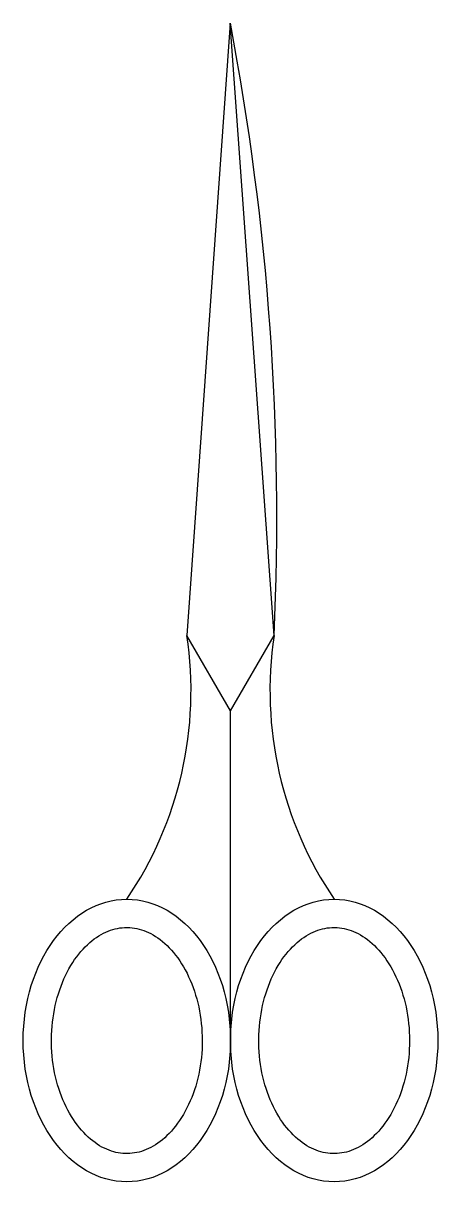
# Model space of a CAD drawing. Header units: metres. Extents: x 39 to 83, y 35 to 158.
import ezdxf

# ---------------------------------------------------------------- set-up
doc = ezdxf.new("R2010")
doc.units = ezdxf.units.M

msp = doc.modelspace()

# ---------------------------------------------------------------- linework, layer by layer
for p, q in [((60.98, 158), (56.38, 93)), ((65.62, 93), (60.98, 158)), ((61, 85), (56.38, 93)), ((61, 85), (65.62, 93)), ((61, 50), (61, 85))]:
    msp.add_line(p, q)
for centre, radius, start, end in [((-214.68, 105.67), 280.59, 357.4126, 10.7494), ((17.37, 87.16), 39.44, 325.8137, 8.5094), ((104.63, 87.16), 39.44, 171.4906, 214.1863)]:
    msp.add_arc(centre, radius, start, end)
for centre in [(50, 50), (72, 50)]:
    msp.add_ellipse(centre, major_axis=(0, 15), ratio=0.733333)
for points in [[(50, 62), (49.35, 62), (48.69, 61.88), (47.37, 61.35), (46.7, 60.95), (45.42, 59.83), (44.8, 59.12), (43.71, 57.43), (43.24, 56.45), (42.51, 54.31), (42.25, 53.15), (41.98, 50.77), (41.96, 49.54), (42.19, 47.15), (42.43, 45.98), (43.13, 43.81), (43.59, 42.81), (44.65, 41.08), (45.26, 40.34), (46.53, 39.17), (47.2, 38.74), (48.52, 38.17), (49.18, 38.02), (50.49, 37.98), (51.14, 38.08), (52.46, 38.56), (53.13, 38.94), (54.42, 40.01), (55.05, 40.69), (56.16, 42.34), (56.65, 43.3), (57.42, 45.41), (57.7, 46.55), (58.01, 48.93), (58.04, 50.15), (57.85, 52.55), (57.63, 53.73), (56.97, 55.92), (56.53, 56.94), (55.49, 58.72), (54.9, 59.48), (53.63, 60.7), (52.97, 61.16), (51.64, 61.78), (50.99, 61.95), (50.22, 62), (50.11, 62), (50, 62)], [(72, 62), (71.35, 62), (70.69, 61.88), (69.37, 61.35), (68.7, 60.95), (67.42, 59.83), (66.8, 59.12), (65.71, 57.43), (65.24, 56.45), (64.51, 54.31), (64.25, 53.15), (63.98, 50.77), (63.96, 49.54), (64.19, 47.15), (64.43, 45.98), (65.13, 43.81), (65.59, 42.81), (66.65, 41.08), (67.26, 40.34), (68.53, 39.17), (69.2, 38.74), (70.52, 38.17), (71.18, 38.02), (72.49, 37.98), (73.14, 38.08), (74.46, 38.56), (75.13, 38.94), (76.42, 40.01), (77.05, 40.69), (78.16, 42.34), (78.65, 43.3), (79.42, 45.41), (79.7, 46.55), (80.01, 48.93), (80.04, 50.15), (79.85, 52.55), (79.63, 53.73), (78.97, 55.92), (78.53, 56.94), (77.49, 58.72), (76.9, 59.48), (75.63, 60.7), (74.97, 61.16), (73.64, 61.78), (72.99, 61.95), (72.22, 62), (72.11, 62), (72, 62)]]:
    msp.add_open_spline(points, degree=3, knots=[0, 0, 0, 0, 0.283416, 0.283416, 0.566832, 0.566832, 0.850249, 0.850249, 1.133665, 1.133665, 1.417081, 1.417081, 1.700497, 1.700497, 1.983913, 1.983913, 2.26733, 2.26733, 2.550746, 2.550746, 2.834162, 2.834162, 3.117578, 3.117578, 3.400994, 3.400994, 3.684411, 3.684411, 3.967827, 3.967827, 4.251243, 4.251243, 4.534659, 4.534659, 4.818076, 4.818076, 5.101492, 5.101492, 5.384908, 5.384908, 5.668324, 5.668324, 5.95174, 5.95174, 6.235157, 6.235157, 6.283185, 6.283185, 6.283185, 6.283185])

doc.saveas('drawing.dxf')
